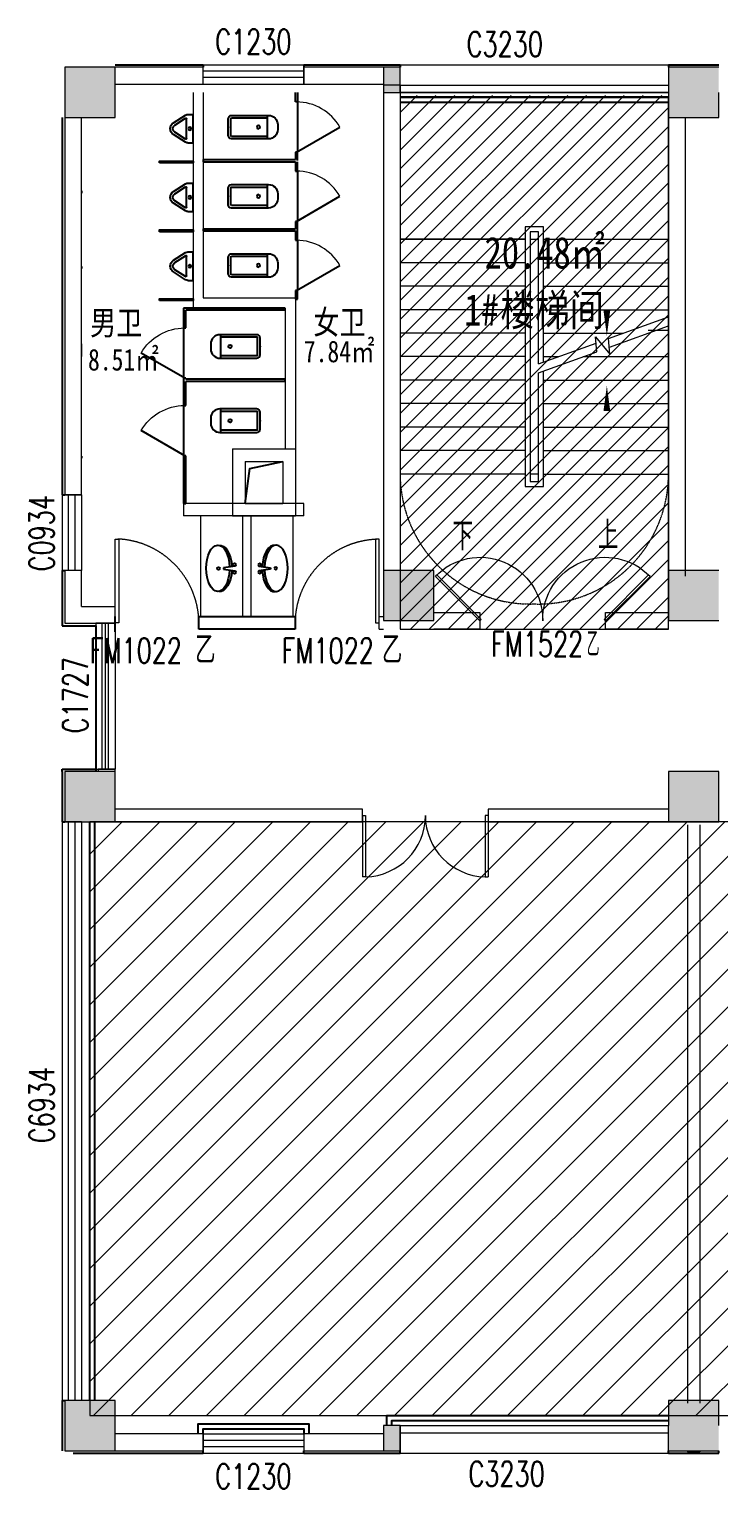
# Model space of a CAD drawing. Header units: millimetres. Extents: x 33621 to 401573, y -91663 to 133135.
# Drawn here: x 294807 to 303031, y -59626 to -42219 of the extents above; entities that cross this region are included whole.
import ezdxf

# ---------------------------------------------------------------- set-up
doc = ezdxf.new("R2010")
doc.units = ezdxf.units.MM
doc.header["$LTSCALE"] = 10
doc.linetypes.add('DASH', pattern=[0.35, 0.25, -0.1])
doc.linetypes.add('HIDDEN', pattern=[0.375, 0.25, -0.125, 0, 0])
doc.layers.get('0').update_dxf_attribs({"color": 253})
for name, color, linetype in [('3', 253, 'Continuous'), ('DIM_SYMB', 253, 'Continuous'), ('FC-Text Annotation', 253, 'Continuous'), ('LATRINE', 253, 'Continuous'), ('LAYER3', 253, 'Continuous'), ('LAYER4', 253, 'Continuous'), ('LAYER5', 253, 'Continuous'), ('LVTRY', 253, 'Continuous'), ('PUB_TEXT', 253, 'Continuous'), ('SURFACE', 253, 'Continuous'), ('WINDOW_TEXT', 253, 'Continuous'), ('家具', 253, 'Continuous')]:
    doc.layers.add(name, color=color, linetype=linetype)
for name, color, linetype, lineweight in [('A-FLOR-SPCL', 253, 'Continuous', 18), ('COLUMN', 253, 'Continuous', 0), ('DOOR【门】', 253, 'Continuous', 0), ('FF-Door【门】', 253, 'Continuous', 0), ('PUB_HATCH', 253, 'Continuous', 0), ('STAIR', 253, 'Continuous', 0), ('WALL', 253, 'Continuous', 0), ('Wall【墙体】', 253, 'Continuous', 0), ('Wall【新建墙】', 253, 'Continuous', 0), ('WINDOW', 253, 'Continuous', 0), ('Xline【辅助线】', 253, 'Continuous', 0)]:
    doc.layers.add(name, color=color, linetype=linetype, lineweight=lineweight)
doc.styles.add('_TCH_DIM', font='SIMPLEX', dxfattribs={"bigfont": 'GBCBIG'})
doc.styles.add('_TCH_WINDOW', font='SIMPLEX', dxfattribs={"bigfont": 'GBCBIG'})
doc.styles.add('宋体', font='', dxfattribs={"width": 0.7})
doc.styles.add('文字', font='')
doc.styles.get('宋体').set_extended_font_data('SimSun')
doc.styles.get('文字').set_extended_font_data('SimSun')

# ---------------------------------------------------------------- blocks, each defined once
blk = doc.blocks.new('$TCHSYS$WIN2D')
for p, q in [((-0.5, 0.5), (0.5, 0.5)), ((-0.5, 0.5), (-0.5, -0.5)), ((0.5, 0.5), (0.5, -0.5)), ((0.5, 0.1667), (-0.5, 0.1667)), ((0.5, -0.1667), (-0.5, -0.1667)), ((-0.5, -0.5), (0.5, -0.5))]:
    blk.add_line(p, q)
blk = doc.blocks.new('$WINLIB2D$00000004')
for p, q in [((-0.5, 0.5), (0.5, 0.5)), ((-0.5, 0.5), (-0.5, -0.5)), ((0.5, -0.5), (0.5, 0.5)), ((-0.5, 0.2406), (0.5, 0.2406)), ((-0.5, -0.5), (0.5, -0.5))]:
    blk.add_line(p, q)
blk = doc.blocks.new('$WINLIB2D$00000005')
for p, q in [((-0.5, 0.5), (0.5, 0.5)), ((-0.5, 0.5), (-0.5, -0.5)), ((0.5, -0.5), (0.5, 0.5)), ((0.5, 0.167), (-0.5, 0.167)), ((0.5, 0), (-0.5, 0)), ((0.5, -0.167), (-0.5, -0.167)), ((-0.5, -0.5), (0.5, -0.5))]:
    blk.add_line(p, q)
blk = doc.blocks.new('$DorLib2D$00000002')
for p, q in [((-0.5, 0), (-0.5, 0.4875)), ((-0.475, 0.4875), (-0.5, 0.4875)), ((-0.475, 0), (-0.475, 0.4875)), ((0.475, 0), (0.475, 0.4875)), ((0.475, 0.4875), (0.5, 0.4875)), ((0.5, 0), (0.5, 0.4875)), ((-0.5, 0), (-0.475, 0)), ((0.5, 0), (0.475, 0))]:
    blk.add_line(p, q)
at = {"lineweight": 13}
for centre, start, end in [((-0.4875, 0), 0, 88.53072), ((0.4875, 0), 91.46928, 180)]:
    blk.add_arc(centre, 0.4875, start, end, dxfattribs=at)
blk = doc.blocks.new('海龙0506173763')
at = {"layer": 'Xline【辅助线】'}
for points in [[(-733, 17), (-750, 0), (-1280, 530), (-1263, 547)], [(733, 17), (750, 0), (1280, 530), (1263, 547)]]:
    blk.add_lwpolyline(points, close=True, dxfattribs=at)
at = {"layer": 'Xline【辅助线】', "color": 8}
for centre, start, end in [((-745, 12), 359.1011, 135.9107), ((745, 12), 44.0893, 180.8989)]:
    blk.add_arc(centre, 745, start, end, dxfattribs=at)
blk = doc.blocks.new('海龙0506194634')
at = {"layer": 'WALL'}
for p, q in [((-1400, 525), (-850, 525)), ((-850, 525), (-850, 325)), ((650, 325), (650, 525)), ((650, 525), (1400, 525)), ((-850, 325), (-1400, 325)), ((1400, 325), (650, 325))]:
    blk.add_line(p, q, dxfattribs=at)
at = {"layer": 'DOOR【门】', "xscale": -1}
blk.add_blockref('海龙0506173763', (-100, 425), dxfattribs=at)
at = {"layer": 'DOOR【门】', "style": '_TCH_WINDOW', "width": 0.705882}
for s, height, p in [('FM1522', 297.5, (-715, 0)), ('乙', 298, (425, 0))]:
    blk.add_text(s, height=height, dxfattribs=at).set_placement(p)
blk = doc.blocks.new('A$C22332745')
at = {"layer": 'LAYER3', "color": 181, "extrusion": (0, 0, -1)}
for centre, ratio, start_param, end_param in [((277, 214), 0.5, 4.782885, 10.934222), ((277, 195), 0.531076, 4.795815, 6.348539), ((277, 195), 0.531076, 3.076239, 4.638107)]:
    blk.add_ellipse(centre, major_axis=(-277, 0), ratio=ratio, start_param=start_param, end_param=end_param, dxfattribs=at)
at = {"layer": 'LAYER4', "color": 252}
for p, q in [((267, 148), (249, 9)), ((285, 148), (267, 148)), ((302, 9), (285, 148))]:
    blk.add_line(p, q, dxfattribs=at)
for centre in [(231, 18), (320, 18)]:
    blk.add_circle(centre, 17.9, dxfattribs=at)
at = {"layer": 'LAYER5', "color": 251}
blk.add_circle((277, 208), 16, dxfattribs=at)
blk = doc.blocks.new('A$C2CC91CCB')
at = {"color": 251, "rotation": 90}
blk.add_blockref('A$C22332745', (353, 0), dxfattribs=at)
blk = doc.blocks.new('A$C477C625D')
at = {"color": 7}
blk.add_blockref('A$C2CC91CCB', (0, 0), dxfattribs=at)
blk = doc.blocks.new('A$C4D690477')
at = {"layer": '家具', "color": 251}
blk.add_blockref('A$C477C625D', (0, 0), dxfattribs=at)
blk = doc.blocks.new('$lvtry$00000007')
for p, q in [((-170, 0, 0), (170, 0, 0)), ((-170, -61, 0), (-170, 0, 0)), ((-162, -88, 0), (-69, -231, 0)), ((-124, -91, 0), (-43, -216, 0)), ((-116, -76, 0), (116, -76, 0)), ((43, -216, 0), (124, -91, 0)), ((69, -231, 0), (162, -88, 0)), ((170, -61, 0), (170, 0, 0))]:
    blk.add_line(p, q)
blk.add_circle((0, -38, 0), 17.7)
for centre, radius, start, end in [((-120, -61, 0), 50, 180, 213.0863), ((-116, -86, 0), 10, 90, 213.0863), ((116, -86, 0), 10, 326.9137, 90), ((120, -61, 0), 50, 326.9137, 0), ((0, -191, 0), 80, 210, 330), ((0, -191, 0), 50, 210, 330)]:
    blk.add_arc(centre, radius, start, end)
blk = doc.blocks.new('*U23')
at = {"color": 0}
blk.add_lwpolyline([(0, -10), (0, 10), (400, 10), (400, -10)], close=True, dxfattribs=at)
blk = doc.blocks.new('$TCHSYS$APDOOR2D')
blk.add_line((0.5, 0), (0, 0.866))
at = {"lineweight": 13}
blk.add_arc((0.5, 0), 1, 120, 180, dxfattribs=at)
blk = doc.blocks.new('$lvtry$00000200')
for p, q in [((-140, -40, 0), (-140, -480, 0)), ((-110, -40, 0), (-110, -470, 0)), ((100, 0, 0), (-100, 0, 0)), ((100, -30, 0), (-100, -30, 0)), ((110, -470, 0), (110, -40, 0)), ((140, -480, 0), (140, -40, 0)), ((140, -470, 0), (-140, -470, 0)), ((-30, -590, 0), (30, -590, 0))]:
    blk.add_line(p, q)
blk.add_circle((0, -359, 0), 20)
for centre, radius, start, end in [((-100, -40, 0), 40, 90, 180), ((-100, -40, 0), 10, 90, 180), ((100, -40, 0), 40, 0, 90), ((100, -40, 0), 10, 0, 90), ((-30, -480, 0), 110, 180, 270), ((30, -480, 0), 110, 270, 0)]:
    blk.add_arc(centre, radius, start, end)
blk.add_point((0, 0))
blk = doc.blocks.new('DOOR_D01')
at = {"layer": 'FF-Door【门】'}
blk.add_lwpolyline([(-0.456, 1), (-0.456, 0), (-0.5, 0), (-0.5, 1)], close=True, dxfattribs=at)
at = {"layer": 'FF-Door【门】', "color": 8, "linetype": 'HIDDEN', "ltscale": 15}
blk.add_arc((-0.511, -0.01), 1.011, 0.5915, 87.4664, dxfattribs=at)

msp = doc.modelspace()

# ---------------------------------------------------------------- hatches: boundary and pattern name
at = {"layer": 'PUB_HATCH'}
for points in [[(295230.5, -43272.6), (295830.5, -43272.6), (295830.5, -42672.6), (295230.5, -42672.6)], [(299030.5, -42972.6), (299230.5, -42972.6), (299230.5, -42672.6), (299030.5, -42672.6)], [(302430.5, -43272.6), (303030.5, -43272.6), (303030.5, -42672.6), (302430.5, -42672.6)], [(299030.5, -49272.6), (299630.5, -49272.6), (299630.5, -48672.6), (299030.5, -48672.6)], [(302430.5, -49272.6), (303030.5, -49272.6), (303030.5, -48672.6), (302430.5, -48672.6)], [(295230.5, -51672.6), (295830.5, -51672.6), (295830.5, -51072.6), (295230.5, -51072.6)], [(302430.5, -51672.6), (303030.5, -51672.6), (303030.5, -51072.6), (302430.5, -51072.6)], [(295230.5, -59172.6), (295830.5, -59172.6), (295830.5, -58572.6), (295230.5, -58572.6)], [(302430.5, -59172.6), (303030.5, -59172.6), (303030.5, -58572.6), (302430.5, -58572.6)], [(299030.5, -59172.6), (299230.5, -59172.6), (299230.5, -58872.6), (299030.5, -58872.6)]]:
    msp.add_hatch(color=256, dxfattribs=at).paths.add_polyline_path(points)
at = {"layer": 'Xline【辅助线】'}
h = msp.add_hatch(dxfattribs=at)
h.set_pattern_fill('ANSI31', color=256, scale=100)
h.set_pattern_definition([(45, (-2192717.47, 1330841.09), (-112.2532015, 112.2532015), [])])
h.paths.add_polyline_path([(299230.5, -49374.2), (302430.5, -49374.2), (302430.5, -43009.2), (299230.5, -43009.2)])
h = msp.add_hatch(dxfattribs=at)
h.set_pattern_fill('ANSI31', color=256, scale=100)
h.set_pattern_definition([(45, (462682.62, -5242.8), (-224.5064, 224.5064), [])])
h.paths.add_polyline_path([(295530.5, -51672.6), (295530.5, -58752.6), (335055.5, -58752.6), (335055.5, -51672.6)])

# ---------------------------------------------------------------- linework, layer by layer
at = {"layer": '3'}
for p, q in [((302430.5, -43032.6), (299230.5, -43032.6)), ((302430.5, -43092.6), (299230.5, -43092.6)), ((295530.5, -58572.6), (295530.5, -51672.6)), ((295590.5, -58572.6), (295590.5, -51672.6))]:
    msp.add_line(p, q, dxfattribs=at)
for points in [[(297381, -47874.2), (297437.9, -47459.7), (297831, -47374.2)], [(299070.5, -58872.6), (299070.5, -58752.6), (302430.5, -58752.6)], [(299130.5, -58872.6), (299130.5, -58812.6), (302430.5, -58812.6)], [(296820.5, -58972.6), (296820.5, -58852.6), (298140.5, -58852.6), (298140.5, -58972.6)], [(296880.5, -58972.6), (296880.5, -58912.6), (298080.5, -58912.6), (298080.5, -58972.6)]]:
    msp.add_lwpolyline(points, dxfattribs=at)
at = {"layer": 'A-FLOR-SPCL'}
for points in [[(299230.5, -49374.2), (302430.5, -49374.2), (302430.5, -43023.6), (299230.5, -43023.6)], [(335055.5, -51672.6), (295530.5, -51672.6), (295530.5, -58752.6), (335055.5, -58752.6)]]:
    msp.add_lwpolyline(points, close=True, dxfattribs=at)
at = {"layer": 'COLUMN'}
for p, q in [((295830.5, -42672.6), (295230.5, -42672.6)), ((295230.5, -42672.6), (295230.5, -43272.6)), ((295830.5, -43272.6), (295830.5, -42672.6)), ((303030.5, -42672.6), (302430.5, -42672.6)), ((302430.5, -42972.6), (302430.5, -43272.6)), ((303030.5, -43272.6), (303030.5, -42972.6)), ((295230.5, -43272.6), (295830.5, -43272.6)), ((302430.5, -43272.6), (303030.5, -43272.6)), ((299630.5, -48672.6), (299030.5, -48672.6)), ((299030.5, -48672.6), (299030.5, -49272.6)), ((299630.5, -49272.6), (299630.5, -48672.6)), ((303030.5, -48672.6), (302430.5, -48672.6)), ((302430.5, -48672.6), (302430.5, -49272.6)), ((299030.5, -49272.6), (299630.5, -49272.6)), ((302430.5, -49272.6), (303030.5, -49272.6)), ((295830.5, -51072.6), (295230.5, -51072.6)), ((295230.5, -51072.6), (295230.5, -51672.6)), ((295830.5, -51672.6), (295830.5, -51072.6)), ((303030.5, -51072.6), (302430.5, -51072.6)), ((302430.5, -51072.6), (302430.5, -51672.6)), ((303030.5, -51672.6), (303030.5, -51072.6)), ((295230.5, -51672.6), (295830.5, -51672.6)), ((302430.5, -51672.6), (303030.5, -51672.6)), ((295830.5, -58572.6), (295230.5, -58572.6)), ((295230.5, -58572.6), (295230.5, -59172.6)), ((295830.5, -59172.6), (295830.5, -58572.6)), ((303030.5, -58572.6), (302430.5, -58572.6)), ((302430.5, -58572.6), (302430.5, -58872.6)), ((303030.5, -58872.6), (303030.5, -58572.6)), ((295230.5, -59172.6), (295830.5, -59172.6)), ((302430.5, -59172.6), (303030.5, -59172.6))]:
    msp.add_line(p, q, dxfattribs=at)
at = {"layer": 'DIM_SYMB'}
for points in [[(299950.5, -47985.7, 0, 0, 0), (299950.5, -43864.1, 0, 0, 0), (301695.5, -43864.1, 0, 0, 0), (301695.5, -45874.1, 0, 80, 0), (301695.5, -45574.1, 0, 0, 0)], [(301695.5, -47973.8, 0, 0, 0), (301695.5, -46470.7, 0, 80, 0), (301695.5, -46770.7, 0, 0, 0)]]:
    msp.add_lwpolyline(points, format="xyseb", dxfattribs=at)
at = {"layer": 'LATRINE'}
for p, q in [((297981, -43086.7), (297981, -42974.2)), ((298006, -42974.2), (298006, -43086.7)), ((298006, -43086.7), (297981, -43086.7)), ((298006, -43086.7, 400), (298006, -43686.7, 400)), ((298006, -43686.7), (297981, -43686.7)), ((297981, -43686.7), (297981, -43774.2)), ((298006, -43786.7), (298006, -43686.7)), ((296880.5, -43774.2), (297981, -43774.2)), ((296880.5, -43774.2), (296880.5, -43799.2)), ((296880.5, -43799.2), (297981, -43799.2)), ((297981, -43799.2), (297981, -43911.7)), ((298006, -43911.7), (298006, -43799.2)), ((297981, -43911.7), (298006, -43911.7)), ((298006, -43911.7, 400), (298006, -44511.7, 400)), ((295430.5, -44147.6), (295430.5, -44172.6)), ((298006, -44511.7), (297981, -44511.7)), ((297981, -44511.7), (297981, -44599.2)), ((298006, -44611.7), (298006, -44511.7)), ((296880.5, -44599.2), (297981, -44599.2)), ((296880.5, -44599.2), (296880.5, -44624.2)), ((296880.5, -44624.2), (297981, -44624.2)), ((297981, -44624.2), (297981, -44736.7)), ((297981, -44736.7), (298006, -44736.7)), ((298006, -44736.7), (298006, -44611.7)), ((298006, -44736.7, 400), (298006, -45336.7, 400)), ((295430.5, -45047.6), (295430.5, -45072.6)), ((298006, -45336.7), (297981, -45336.7)), ((297981, -45336.7), (297981, -45436.7)), ((298006, -45436.7), (298006, -45336.7)), ((296648.5, -45544.2), (296648.5, -45781.7)), ((297861, -45544.2), (296648.5, -45544.2)), ((296673.5, -45781.7), (296673.5, -45569.2)), ((297861, -45569.2), (296673.5, -45569.2)), ((297861, -45569.2), (297861, -45544.2)), ((297981, -45436.7), (298006, -45436.7)), ((296648.5, -45781.7, 400), (296648.5, -46381.7, 400)), ((296648.5, -45781.7), (296673.5, -45781.7)), ((296673.5, -46381.7), (296648.5, -46381.7)), ((296648.5, -46381.7), (296648.5, -46406.7)), ((296648.5, -46406.7), (296648.5, -46706.7)), ((296673.5, -46394.2), (296673.5, -46381.7)), ((297861, -46394.2), (296673.5, -46394.2)), ((297861, -46419.2), (296673.5, -46419.2)), ((296673.5, -46706.7), (296673.5, -46419.2)), ((297861, -46419.2), (297861, -46394.2)), ((296648.5, -46706.7, 400), (296648.5, -47306.7, 400)), ((296648.5, -46706.7), (296673.5, -46706.7)), ((295430.5, -47310.1), (295430.5, -47335.1)), ((296673.5, -47306.7), (296648.5, -47306.7)), ((296648.5, -47306.7), (296648.5, -47874.2)), ((296673.5, -47874.2), (296673.5, -47306.7)), ((296648.5, -47874.2), (296673.5, -47874.2)), ((295830.5, -49404.2), (295830.5, -49224.2)), ((296830.5, -49224.2), (297980.5, -49224.2)), ((296830.5, -49374.2), (296830.5, -49224.2)), ((297980.5, -49224.2), (297980.5, -49374.2)), ((297980.5, -49374.2), (296830.5, -49374.2))]:
    msp.add_line(p, q, dxfattribs=at)
at = {"layer": 'LVTRY'}
for p, q in [((295200.5, -51042.6), (295600.5, -51042.6)), ((295200.5, -51072.6), (295200.5, -51042.6))]:
    msp.add_line(p, q, dxfattribs=at)
at = {"layer": 'STAIR'}
for p, q in [((302430.5, -42972.6), (299230.5, -42972.6)), ((299230.5, -42972.6), (299230.5, -44622.6)), ((302430.5, -44622.6), (302430.5, -43272.6)), ((299230.5, -44622.6), (299230.5, -47422.6)), ((300721, -44724.2), (299230.5, -44724.2)), ((299230.5, -44724.2), (300721, -44724.2)), ((300940, -44574.2), (300721, -44574.2)), ((300721, -44574.2), (300721, -47674.2)), ((300880, -44634.2), (300781, -44634.2)), ((300781, -44634.2), (300781, -47614.2)), ((300781, -44724.2), (300781, -47524.2)), ((300781, -44724.2), (300880, -44724.2)), ((300880, -46211), (300880, -44634.2)), ((300880, -46211), (300880, -44724.2)), ((300940, -46189.4), (300940, -44574.2)), ((300940, -44724.2), (302430.5, -44724.2)), ((300940, -44724.2), (302430.5, -44724.2)), ((302430.5, -45549.4), (302430.5, -44622.6)), ((300721, -45004.2), (299230.5, -45004.2)), ((300940, -45004.2), (302430.5, -45004.2)), ((300721, -45284.2), (299230.5, -45284.2)), ((300940, -45284.2), (302430.5, -45284.2)), ((300721, -45564.2), (299230.5, -45564.2)), ((300940, -45564.2), (302430.5, -45564.2)), ((301716.6, -45908.9), (302430.5, -45651)), ((301725.4, -46012), (302430.5, -45757.3)), ((302430.5, -47422.6), (302430.5, -45655.8)), ((300721, -45844.2), (299230.5, -45844.2)), ((300940, -45844.2), (301895.7, -45844.2)), ((301575.1, -46066.3), (301560, -45888.5)), ((301560, -45888.5), (301732.4, -46095)), ((301732.4, -46095), (301716.6, -45908.9)), ((302190.1, -45809.2), (302430.5, -45809.2)), ((300721, -46124.2), (299230.5, -46124.2)), ((300880, -46211), (301566.4, -45963.1)), ((300880, -46317.3), (301575.1, -46066.3)), ((300940, -46124.2), (301120.4, -46124.2)), ((301414.8, -46124.2), (302430.5, -46124.2)), ((300940, -47674.2), (300940, -46295.7)), ((300721, -46404.2), (299230.5, -46404.2)), ((300880, -47524.2), (300880, -46317.3)), ((300880, -47614.2), (300880, -46317.3)), ((300940, -46404.2), (302430.5, -46404.2)), ((300721, -46684.2), (299230.5, -46684.2)), ((300940, -46684.2), (302430.5, -46684.2)), ((300721, -46964.2), (299230.5, -46964.2)), ((300940, -46964.2), (302430.5, -46964.2)), ((300721, -47244.2), (299230.5, -47244.2)), ((300940, -47244.2), (302430.5, -47244.2)), ((300721, -47524.2), (299230.5, -47524.2)), ((300721, -47674.2), (300940, -47674.2)), ((300880, -47524.2), (300781, -47524.2)), ((300781, -47614.2), (300880, -47614.2)), ((300940, -47524.2), (302430.5, -47524.2))]:
    msp.add_line(p, q, dxfattribs=at)
at = {"layer": 'STAIR', "linetype": 'DASH'}
msp.add_lwpolyline([(302430.5, -47524.2, -0.4236953), (300830.5, -49073.4, -0.4236953), (299230.5, -47524.2)], format="xyb", dxfattribs=at)
at = {"layer": 'SURFACE'}
for p, q in [((295830.5, -42642.6), (296880.5, -42642.6)), ((296880.5, -42642.6), (296880.5, -42672.6)), ((298080.5, -42642.6), (298080.5, -42672.6)), ((298080.5, -42642.6), (299030.5, -42642.6)), ((299030.5, -42642.6), (299230.5, -42642.6)), ((299230.5, -42642.6), (299230.5, -42672.6)), ((302430.5, -42642.6), (302430.5, -42672.6)), ((302430.5, -42642.6), (302730.5, -42642.6)), ((302730.5, -42642.6), (303030.5, -42642.6)), ((295200.5, -43272.6), (295200.5, -47772.6)), ((295200.5, -47772.6), (295230.5, -47772.6)), ((295200.5, -48672.6), (295230.5, -48672.6)), ((295200.5, -48672.6), (295200.5, -49332.6)), ((295200.5, -49332.6), (295600.5, -49332.6)), ((295600.5, -49332.6), (295600.5, -51072.6)), ((295200.5, -51072.6), (295200.5, -51672.6)), ((295200.5, -51672.6), (295230.5, -51672.6)), ((295200.5, -58572.6), (295230.5, -58572.6)), ((295200.5, -58572.6), (295200.5, -59172.6)), ((296880.5, -59202.6), (296880.5, -59172.6)), ((298080.5, -59202.6), (298080.5, -59172.6)), ((299230.5, -59202.6), (299230.5, -59172.6)), ((302430.5, -59202.6), (302430.5, -59172.6)), ((303030.5, -59202.6), (303030.5, -59172.6)), ((295330.5, -59202.6), (296880.5, -59202.6)), ((298080.5, -59202.6), (299030.5, -59202.6)), ((299030.5, -59202.6), (299230.5, -59202.6)), ((302430.5, -59202.6), (302730.5, -59202.6)), ((302730.5, -59202.6), (303030.5, -59202.6))]:
    msp.add_line(p, q, dxfattribs=at)
at = {"layer": 'WALL'}
for p, q in [((296880.5, -42672.6), (295830.5, -42672.6)), ((296880.5, -42872.6), (296880.5, -42672.6)), ((299030.5, -42672.6), (298080.5, -42672.6)), ((298080.5, -42672.6), (298080.5, -42872.6)), ((299230.5, -42672.6), (299030.5, -42672.6)), ((299030.5, -42672.6), (299030.5, -42972.6)), ((299230.5, -42972.6), (299230.5, -42672.6)), ((295830.5, -42872.6), (296880.5, -42872.6)), ((298080.5, -42872.6), (299030.5, -42872.6)), ((299030.5, -42885.1), (299030.5, -48740.3)), ((299230.5, -42885.1), (299030.5, -42885.1)), ((299030.5, -42972.6), (299230.5, -42972.6)), ((299230.5, -42885.1), (299230.5, -48672.6)), ((295230.5, -43272.6), (295230.5, -47772.6)), ((295430.5, -47772.6), (295430.5, -43272.6)), ((302430.5, -43272.6), (302430.5, -48672.6)), ((302630.5, -43272.6), (302630.5, -48740.3)), ((295230.5, -47772.6), (295430.5, -47772.6)), ((295430.5, -48672.6), (295230.5, -48672.6)), ((295230.5, -48672.6), (295230.5, -49302.6)), ((295430.5, -49102.6), (295430.5, -48672.6)), ((295430.5, -49102.6), (295830.5, -49102.6)), ((295830.5, -49302.6), (295830.5, -49102.6)), ((295230.5, -49302.6), (295630.5, -49302.6)), ((295630.5, -49302.6), (295830.5, -49302.6)), ((295830.5, -51042.6), (295630.5, -51042.6)), ((295630.5, -51042.6), (295630.5, -51072.6)), ((295830.5, -51072.6), (295830.5, -51042.6)), ((296880.5, -58972.6), (295830.5, -58972.6)), ((296880.5, -59172.6), (296880.5, -58972.6)), ((299030.5, -58972.6), (298080.5, -58972.6)), ((298080.5, -58972.6), (298080.5, -59172.6)), ((299230.5, -58872.6), (299030.5, -58872.6)), ((299030.5, -58872.6), (299030.5, -59172.6)), ((299230.5, -59172.6), (299230.5, -58872.6)), ((295830.5, -59172.6), (296880.5, -59172.6)), ((298080.5, -59172.6), (299030.5, -59172.6)), ((299030.5, -59172.6), (299230.5, -59172.6))]:
    msp.add_line(p, q, dxfattribs=at)
at = {"layer": 'Wall【墙体】', "color": 6}
for p, q in [((295430.5, -45972.6), (295430.5, -46122.6)), ((297231, -47224.2), (297981, -47224.2)), ((297231, -47224.2), (297231, -48024.2)), ((297981, -47224.2), (297981, -48024.2)), ((297381, -47374.2), (297831, -47374.2)), ((297381, -47374.2), (297381, -47874.2)), ((297831, -47374.2), (297831, -47874.2)), ((297231, -48024.2), (297981, -48024.2)), ((297381, -47874.2), (297831, -47874.2)), ((298781.1, -51522.6), (295830.5, -51522.6)), ((298781.1, -51672.6), (298781.1, -51522.6)), ((302430.5, -51522.6), (300281.1, -51522.6)), ((300281.1, -51522.6), (300281.1, -51672.6)), ((295830.5, -51672.6), (298781.1, -51672.6)), ((300281.1, -51672.6), (302430.5, -51672.6)), ((302655.5, -51706.5), (302655.5, -58606.5)), ((302805.5, -51706.5), (302805.5, -58606.5)), ((302655.5, -59172.6), (302655.5, -59183.6)), ((302805.5, -59183.6), (302655.5, -59183.6)), ((302805.5, -59172.6), (302805.5, -59183.6))]:
    msp.add_line(p, q, dxfattribs=at)
at = {"layer": 'Wall【新建墙】', "color": 3}
for p, q in [((296760.5, -42974.2), (296760.5, -45544.2)), ((296880.5, -42974.2), (296880.5, -45424.2)), ((296880.5, -45424.2), (297981, -45424.2)), ((296760.5, -45544.2), (297861, -45544.2)), ((297861, -45544.2), (297861, -47224.2)), ((297981, -45436.7), (297981, -47249.2)), ((298081.1, -47874.2), (296648.5, -47874.2)), ((298081.1, -48024.2), (296648.5, -48024.2)), ((298081.1, -48024.2), (298081.1, -47874.2))]:
    msp.add_line(p, q, dxfattribs=at)
at = {"layer": 'Xline【辅助线】'}
for p, q in [((296648.5, -47874.2), (296648.5, -48024.2)), ((296854.7, -49224.2), (296854.7, -48024.2)), ((297354.7, -49224.2), (297354.7, -48024.2)), ((297454.7, -49224.2), (297454.7, -48024.2)), ((297954.7, -49224.2), (297954.7, -48024.2)), ((298980.5, -49374.2), (298980.5, -49224.2)), ((298980.5, -49224.2), (299030.5, -49224.2)), ((298980.5, -49374.2), (299030.5, -49374.2))]:
    msp.add_line(p, q, dxfattribs=at)

# ---------------------------------------------------------------- block references
for p, xscale, yscale, zscale in [((296330.5, -49299.2), 1000, 1000, 1000), ((298480.5, -49299.2), -999.9999999995345, 999.9999999995345, 999.9999999995345)]:
    msp.add_blockref('DOOR_D01', p, dxfattribs=dict(xscale=xscale, yscale=yscale, zscale=zscale))
at = {"layer": 'LATRINE', "yscale": 600, "zscale": 25}
for p, xscale, rotation in [((297993.5, -43386.7), 600, 270), ((297993.5, -44211.7), 600, 270), ((297993.5, -45036.7), 600, 270), ((296661, -46081.7), -600, 90), ((296661, -47006.7), -600, 90)]:
    msp.add_blockref('$TCHSYS$APDOOR2D', p, dxfattribs=dict(at, xscale=xscale, rotation=rotation))
at = {"layer": 'LVTRY', "extrusion": (0, 0, -1), "zscale": -1, "rotation": 90}
for p in [(-296760.5, -43405, 0), (-296760.5, -44224.7, 0), (-296760.5, -45044.4, 0)]:
    msp.add_blockref('$lvtry$00000007', p, dxfattribs=at)
at = {"layer": 'LVTRY', "xscale": -1, "rotation": 90}
for p in [(297180.5, -43386.7), (297180.5, -44211.7), (297180.5, -45036.7)]:
    msp.add_blockref('$lvtry$00000200', p, dxfattribs=at)
at = {"layer": 'LVTRY'}
for p in [(296360.5, -43803.9), (296360.5, -44623.6), (296360.5, -45443.3)]:
    msp.add_blockref('*U23', p, dxfattribs=at)
at = {"layer": 'LVTRY', "rotation": 270}
for p in [(297561, -46002.4), (297561, -46887.9)]:
    msp.add_blockref('$lvtry$00000200', p, dxfattribs=at)
at = {"layer": 'WINDOW'}
ref = msp.add_blockref('$TCHSYS$WIN2D', (297480.5, -42757.6), dxfattribs=dict(at, xscale=1200, yscale=-230, zscale=1200))
ref.add_attrib('A', 'C1230', (297025.5, -42516.3), dxfattribs={"layer": 'WINDOW_TEXT', "height": 297.5, "style": '_TCH_WINDOW', "width": 0.705882})
ref = msp.add_blockref('$WINLIB2D$00000004', (300830.5, -42807.6), dxfattribs=dict(at, xscale=3200, yscale=-330, zscale=3200))
ref.add_attrib('A', 'C3230', (300024.3, -42546.3), dxfattribs={"layer": 'WINDOW_TEXT', "height": 297.5, "style": '_TCH_WINDOW', "width": 0.705882})
ref = msp.add_blockref('$TCHSYS$WIN2D', (295315.5, -48222.6), dxfattribs=dict(at, xscale=900, yscale=230, zscale=900, rotation=270))
ref.add_attrib('A', 'C0934', (295104.3, -48684.1), dxfattribs={"layer": 'WINDOW_TEXT', "height": 297.5, "rotation": 90, "style": '_TCH_WINDOW', "width": 0.705882})
ref = msp.add_blockref('$WINLIB2D$00000005', (295715.5, -50172.6), dxfattribs=dict(at, xscale=1740, yscale=230, zscale=1740, rotation=270))
ref.add_attrib('A', 'C1727', (295504.3, -50616.3), dxfattribs={"layer": 'WINDOW_TEXT', "height": 297.5, "rotation": 90, "style": '_TCH_WINDOW', "width": 0.705882})
ref = msp.add_blockref('$TCHSYS$WIN2D', (295315.5, -55122.6), dxfattribs=dict(at, xscale=6900, yscale=230, zscale=6900, rotation=270))
ref.add_attrib('A', 'C6934', (295104.3, -55505.3), dxfattribs={"layer": 'WINDOW_TEXT', "height": 297.5, "rotation": 90, "style": '_TCH_WINDOW', "width": 0.705882})
at = {"layer": 'WINDOW', "xscale": -1500, "yscale": -1500, "zscale": -1500}
msp.add_blockref('$DorLib2D$00000002', (299531.1, -51597.6), dxfattribs=at)
at = {"layer": 'WINDOW'}
ref = msp.add_blockref('$TCHSYS$WIN2D', (297480.5, -59087.6), dxfattribs=dict(at, xscale=1200, yscale=230, zscale=1200))
ref.add_attrib('A', 'C1230', (297025.5, -59626.3), dxfattribs={"layer": 'WINDOW_TEXT', "height": 297.5, "style": '_TCH_WINDOW', "width": 0.705882})
ref = msp.add_blockref('$WINLIB2D$00000004', (300830.5, -59037.6), dxfattribs=dict(at, xscale=3200, yscale=330, zscale=3200))
ref.add_attrib('A', 'C3230', (300045.8, -59596.3), dxfattribs={"layer": 'WINDOW_TEXT', "height": 297.5, "style": '_TCH_WINDOW', "width": 0.705882})
at = {"layer": 'Xline【辅助线】'}
msp.add_blockref('海龙0506194634', (301030.5, -49699.1), dxfattribs=at)
at = {"layer": '家具', "color": 251}
msp.add_blockref('A$C4D690477', (296918.4, -48926), dxfattribs=at)
at = {"layer": '家具', "color": 251, "xscale": -1}
msp.add_blockref('A$C4D690477', (297891, -48926), dxfattribs=at)

# ---------------------------------------------------------------- texts
at = {"layer": 'FC-Text Annotation', "width": 0.8}
for s, height, style, p in [('男卫', 285.83, '宋体', (295532.7, -45864.4)), ('女卫', 285.83, '宋体', (298195.1, -45856.6)), ('7.84㎡', 258.48, '文字', (298082.2, -46190.9)), ('8.51㎡', 258.48, '文字', (295508.2, -46289.6))]:
    msp.add_text(s, height=height, dxfattribs=dict(at, style=style)).set_placement(p)
at = {"layer": 'PUB_TEXT', "style": '宋体', "width": 0.8}
for s, p in [('20.48㎡', (300237.2, -45072.9)), ('1#', (299994.4, -45754.7)), ('楼梯间', (300426.4, -45757.6))]:
    msp.add_text(s, height=377.64, dxfattribs=at).set_placement(p)
at = {"layer": 'PUB_TEXT', "color": 7, "style": '_TCH_DIM'}
for s, p in [('下', (299855.6, -48435.7)), ('上', (301591.2, -48423.8))]:
    msp.add_text(s, height=337.6, dxfattribs=at).set_placement(p)
at = {"layer": 'WINDOW_TEXT', "style": '_TCH_WINDOW', "width": 0.705882}
for p in [(295530.3, -49778.3), (297819.5, -49778.3)]:
    msp.add_text('FM1022', height=297.5, dxfattribs=at).set_placement(p)
at = {"layer": 'WINDOW_TEXT', "style": '_TCH_WINDOW'}
for p in [(296785.1, -49787.6), (299012.9, -49787.6)]:
    msp.add_text('乙', height=337.6, dxfattribs=at).set_placement(p)

doc.saveas('drawing.dxf')
